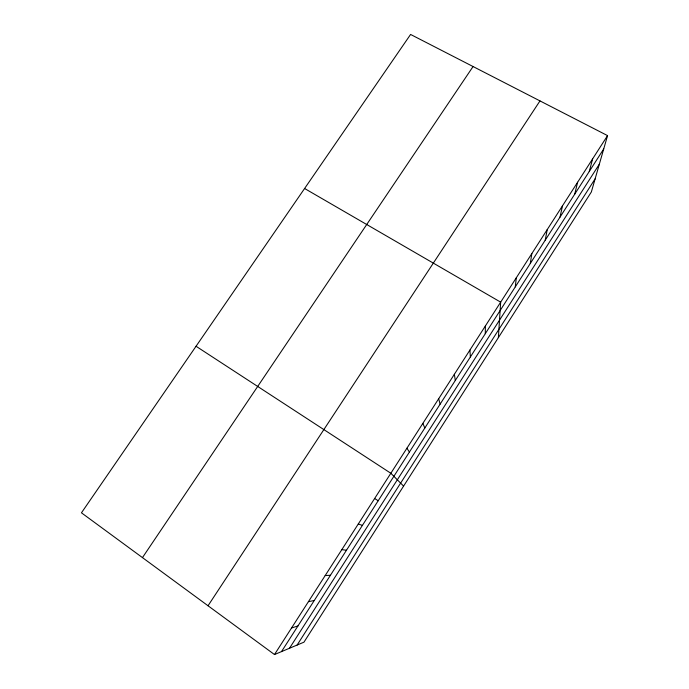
<?xml version="1.0" encoding="UTF-8"?>
<svg xmlns="http://www.w3.org/2000/svg" width="689" height="689" viewBox="0 0 689 689"><rect width="100%" height="100%" fill="white"/><g stroke="black" fill="none" stroke-linecap="round" stroke-linejoin="round"><path stroke-width="1.03" d="M485.297 333.674L485.357 326.009M498.38 337.619L500.67 302.152L304.598 188.502M515.277 286.9L516.311 277.779M530.315 263.448L531.83 253.595M545.232 240.177L547.221 229.618M560.028 217.087L562.491 205.83M574.712 194.186L577.632 182.232M589.276 171.458L592.652 158.832M607.552 135.612L591.343 191.99L303.961 642.174L274.489 654.55L81.448 512.814L410.592 34.45L607.552 135.612L274.489 654.55M289.509 648.246L599.344 164.18M297.123 645.042L595.141 178.795M281.5 651.605L603.736 148.91M208.035 605.76L539.978 100.904M142.459 557.608L473.067 66.54M291.533 627.998L297.949 625.948M308.431 601.661L314.262 600.498M325.191 575.556L330.436 575.263M341.813 549.658L346.489 550.227M358.289 523.984L362.405 525.388M374.635 498.517L378.201 500.757M196.046 346.257L390.844 473.265L403.59 486.107M406.915 448.22L409.412 452.07M422.865 423.382L424.829 428.015M438.678 398.742L440.125 404.15M454.361 374.299L455.3 380.474M469.924 350.055L470.363 356.98"/></g></svg>
